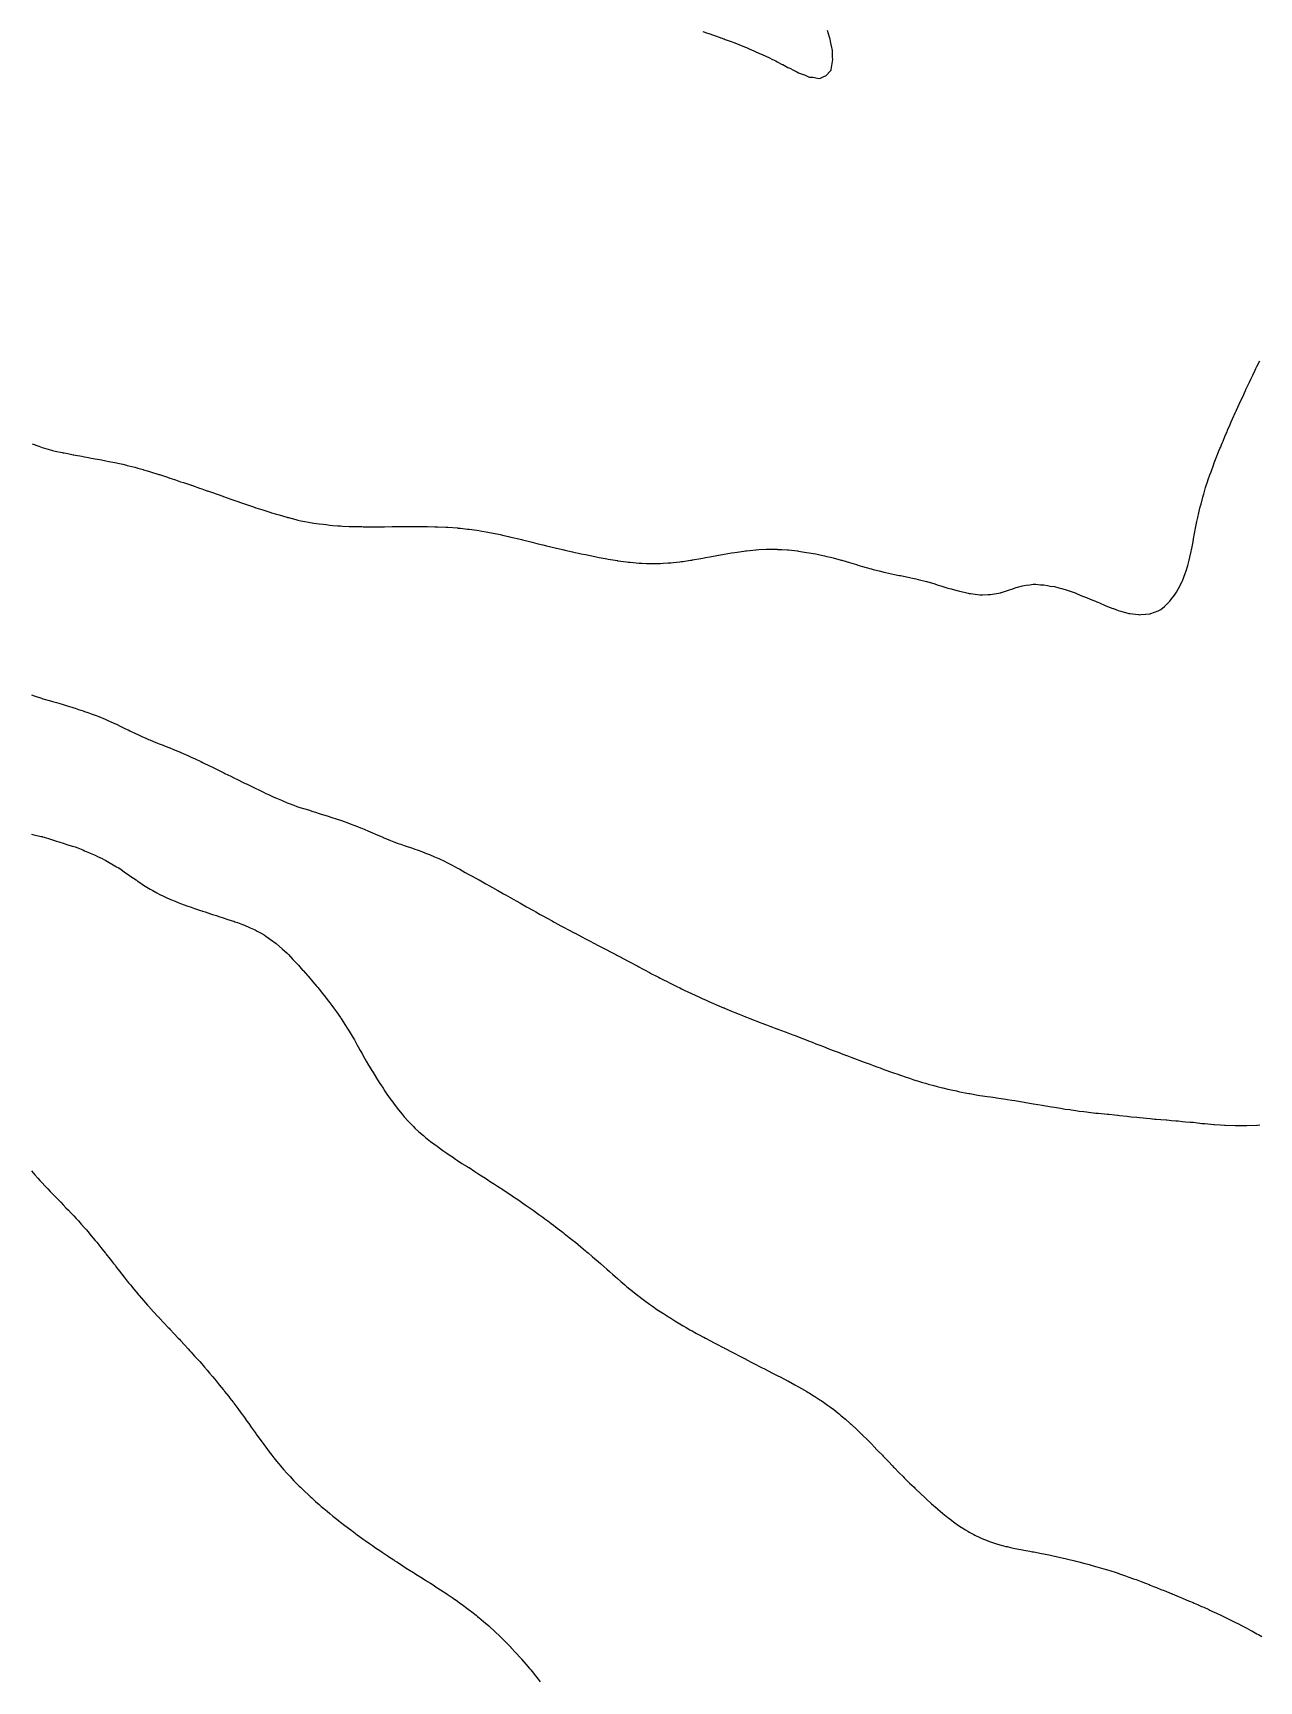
# Model space of a CAD drawing. Extents: x -717077 to -715000, y -984627 to -984000.
# Drawn here: x -715680.3 to -715565.3, y -984335.7 to -984181 of the extents above; entities that cross this region are included whole.
import ezdxf

# ---------------------------------------------------------------- set-up
doc = ezdxf.new("R2010")
doc.units = 0
doc.layers.add('buffer_B1_0_1_clip', color=7, linetype='Continuous')

msp = doc.modelspace()

# ---------------------------------------------------------------- linework, layer by layer
at = {"layer": 'buffer_B1_0_1_clip'}
for points in [[(-715617.5, -984180.89), (-715617.04, -984181.05), (-715616.91, -984181.08), (-715616.5, -984181.22), (-715616.29, -984181.29), (-715615.7, -984181.5), (-715615.55, -984181.56), (-715615.5, -984181.57), (-715615.38, -984181.62), (-715614.83, -984181.83), (-715614.5, -984181.95), (-715614.1, -984182.11), (-715613.74, -984182.25), (-715613.5, -984182.35), (-715613.39, -984182.39), (-715613.13, -984182.5), (-715612.69, -984182.69), (-715612.5, -984182.78), (-715612, -984183), (-715611.99, -984183), (-715611.5, -984183.24), (-715611.31, -984183.32), (-715610.95, -984183.5), (-715610.65, -984183.65), (-715610.5, -984183.74), (-715610.03, -984183.97), (-715609.98, -984183.99), (-715609.5, -984184.26), (-715609.32, -984184.33), (-715608.97, -984184.5), (-715608.66, -984184.66), (-715608.5, -984184.76), (-715608.07, -984184.92), (-715607.95, -984184.96), (-715607.5, -984185.16), (-715607.18, -984185.18), (-715606.72, -984185.27), (-715606.5, -984185.29), (-715606.08, -984185.08), (-715605.95, -984185.04), (-715605.5, -984184.58), (-715605.47, -984184.53), (-715605.46, -984184.5), (-715605.45, -984184.46), (-715605.31, -984183.69), (-715605.29, -984183.5), (-715605.31, -984183.32), (-715605.32, -984182.67), (-715605.34, -984182.5), (-715605.37, -984182.38), (-715605.5, -984181.82), (-715605.55, -984181.56), (-715605.56, -984181.5), (-715605.59, -984181.41), (-715605.79, -984180.8)], [(-715680.43, -984219.57), (-715679.8, -984219.81), (-715679.5, -984219.92), (-715679.04, -984220.05), (-715678.91, -984220.08), (-715678.5, -984220.2), (-715678.25, -984220.25), (-715677.6, -984220.39), (-715677.5, -984220.42), (-715677.43, -984220.43), (-715677.08, -984220.5), (-715676.59, -984220.6), (-715676.5, -984220.62), (-715676.35, -984220.64), (-715675.75, -984220.75), (-715675.5, -984220.8), (-715675.13, -984220.86), (-715674.9, -984220.91), (-715674.5, -984220.98), (-715674.06, -984221.06), (-715673.91, -984221.09), (-715673.5, -984221.17), (-715673.22, -984221.22), (-715672.66, -984221.34), (-715672.5, -984221.37), (-715672.39, -984221.39), (-715671.92, -984221.5), (-715671.58, -984221.58), (-715671.5, -984221.6), (-715671.36, -984221.64), (-715670.78, -984221.78), (-715670.5, -984221.86), (-715670, -984222), (-715669.99, -984222.01), (-715669.5, -984222.15), (-715669.23, -984222.23), (-715668.55, -984222.44), (-715668.5, -984222.46), (-715668.46, -984222.47), (-715668.37, -984222.5), (-715667.71, -984222.72), (-715667.5, -984222.79), (-715667.06, -984222.94), (-715666.96, -984222.97), (-715666.5, -984223.13), (-715666.22, -984223.22), (-715665.56, -984223.44), (-715665.5, -984223.46), (-715665.47, -984223.47), (-715665.38, -984223.5), (-715664.72, -984223.73), (-715664.5, -984223.81), (-715664.02, -984223.98), (-715663.98, -984223.99), (-715663.5, -984224.16), (-715662.54, -984224.5), (-715662.5, -984224.52), (-715662.47, -984224.53), (-715661.77, -984224.77), (-715661.5, -984224.87), (-715660.5, -984225.22), (-715659.64, -984225.5), (-715659.53, -984225.54), (-715659.5, -984225.55), (-715659.42, -984225.57), (-715658.78, -984225.78), (-715658.5, -984225.88), (-715658.02, -984226.02), (-715657.95, -984226.04), (-715657.5, -984226.18), (-715657.25, -984226.25), (-715656.54, -984226.46), (-715656.5, -984226.47), (-715656.47, -984226.48), (-715656.38, -984226.5), (-715655.68, -984226.68), (-715655.5, -984226.73), (-715655.21, -984226.79), (-715654.85, -984226.86), (-715654.5, -984226.93), (-715654, -984227.01), (-715653.98, -984227.01), (-715653.5, -984227.09), (-715653.13, -984227.13), (-715652.83, -984227.16), (-715652.5, -984227.2), (-715652.22, -984227.23), (-715651.73, -984227.26), (-715651.5, -984227.28), (-715651.29, -984227.29), (-715650.68, -984227.32), (-715650.5, -984227.33), (-715650.33, -984227.33), (-715649.65, -984227.35), (-715649.5, -984227.35), (-715649.35, -984227.36), (-715648.63, -984227.36), (-715648.5, -984227.36), (-715648.36, -984227.36), (-715647.63, -984227.36), (-715647.5, -984227.36), (-715647.36, -984227.36), (-715646.64, -984227.35), (-715646.5, -984227.35), (-715646.35, -984227.35), (-715645.65, -984227.35), (-715645.5, -984227.35), (-715645.34, -984227.35), (-715644.65, -984227.35), (-715644.5, -984227.35), (-715644.34, -984227.35), (-715643.65, -984227.34), (-715643.5, -984227.34), (-715643.34, -984227.35), (-715642.63, -984227.36), (-715642.5, -984227.37), (-715642.37, -984227.37), (-715641.6, -984227.4), (-715641.5, -984227.4), (-715641.41, -984227.41), (-715640.52, -984227.47), (-715640.5, -984227.47), (-715640.47, -984227.48), (-715640.22, -984227.5), (-715639.56, -984227.57), (-715639.5, -984227.58), (-715639.41, -984227.59), (-715638.69, -984227.69), (-715638.5, -984227.72), (-715638.22, -984227.77), (-715637.83, -984227.84), (-715637.5, -984227.9), (-715637, -984228), (-715636.99, -984228), (-715636.5, -984228.1), (-715636.17, -984228.17), (-715635.72, -984228.28), (-715635.5, -984228.33), (-715635.35, -984228.36), (-715634.76, -984228.5), (-715634.5, -984228.57), (-715634.41, -984228.59), (-715633.75, -984228.75), (-715633.5, -984228.82), (-715633.07, -984228.92), (-715632.95, -984228.95), (-715632.5, -984229.07), (-715632.15, -984229.15), (-715631.75, -984229.24), (-715631.5, -984229.31), (-715631.34, -984229.34), (-715630.65, -984229.5), (-715630.52, -984229.53), (-715630.5, -984229.54), (-715630.45, -984229.55), (-715629.71, -984229.71), (-715629.5, -984229.76), (-715629.16, -984229.83), (-715628.89, -984229.89), (-715628.5, -984229.97), (-715628.06, -984230.06), (-715627.9, -984230.09), (-715627.5, -984230.18), (-715627.22, -984230.23), (-715626.66, -984230.34), (-715626.5, -984230.37), (-715626.38, -984230.39), (-715625.72, -984230.5), (-715625.53, -984230.53), (-715625.5, -984230.54), (-715625.45, -984230.55), (-715624.65, -984230.65), (-715624.5, -984230.67), (-715624.3, -984230.69), (-715623.74, -984230.75), (-715623.5, -984230.77), (-715623.22, -984230.78), (-715622.79, -984230.8), (-715622.5, -984230.81), (-715622.19, -984230.8), (-715621.8, -984230.8), (-715621.5, -984230.8), (-715621.22, -984230.78), (-715620.75, -984230.75), (-715620.5, -984230.74), (-715620.28, -984230.71), (-715619.64, -984230.64), (-715619.5, -984230.63), (-715619.38, -984230.61), (-715618.66, -984230.5), (-715618.52, -984230.48), (-715618.5, -984230.48), (-715618.47, -984230.47), (-715617.67, -984230.33), (-715617.5, -984230.3), (-715617.25, -984230.25), (-715616.83, -984230.17), (-715616.02, -984230.02), (-715615.98, -984230.02), (-715615.5, -984229.93), (-715615.13, -984229.87), (-715614.81, -984229.82), (-715614.5, -984229.76), (-715614.27, -984229.73), (-715613.63, -984229.64), (-715613.5, -984229.62), (-715613.39, -984229.61), (-715612.51, -984229.51), (-715612.5, -984229.51), (-715612.48, -984229.51), (-715612.24, -984229.5), (-715611.53, -984229.47), (-715611.5, -984229.47), (-715611.46, -984229.47), (-715610.52, -984229.47), (-715610.5, -984229.47), (-715610.47, -984229.48), (-715610.07, -984229.5), (-715609.53, -984229.54), (-715609.5, -984229.54), (-715609.45, -984229.54), (-715608.62, -984229.63), (-715608.5, -984229.64), (-715608.32, -984229.67), (-715607.75, -984229.76), (-715607.5, -984229.8), (-715607.13, -984229.87), (-715606.9, -984229.91), (-715606.5, -984229.99), (-715606.08, -984230.08), (-715605.86, -984230.14), (-715605.5, -984230.22), (-715605.27, -984230.28), (-715604.52, -984230.48), (-715604.5, -984230.48), (-715604.48, -984230.49), (-715604.44, -984230.5), (-715603.71, -984230.72), (-715603.5, -984230.79), (-715603.08, -984230.91), (-715602.95, -984230.95), (-715602.5, -984231.09), (-715602.17, -984231.18), (-715601.68, -984231.32), (-715601.5, -984231.37), (-715601.39, -984231.39), (-715600.94, -984231.5), (-715600.59, -984231.59), (-715600.5, -984231.62), (-715600.35, -984231.65), (-715599.77, -984231.77), (-715599.5, -984231.83), (-715599.08, -984231.92), (-715598.94, -984231.94), (-715598.5, -984232.03), (-715598.11, -984232.12), (-715597.82, -984232.18), (-715597.5, -984232.25), (-715597.29, -984232.3), (-715596.5, -984232.49), (-715596.5, -984232.5), (-715596.49, -984232.5), (-715596.48, -984232.5), (-715595.73, -984232.73), (-715595.5, -984232.8), (-715595.06, -984232.94), (-715594.96, -984232.97), (-715594.5, -984233.11), (-715594.19, -984233.19), (-715593.65, -984233.34), (-715593.5, -984233.38), (-715593.4, -984233.4), (-715592.98, -984233.5), (-715592.59, -984233.59), (-715592.5, -984233.61), (-715592.36, -984233.63), (-715591.7, -984233.71), (-715591.5, -984233.74), (-715591.25, -984233.74), (-715590.71, -984233.72), (-715590.5, -984233.72), (-715590.3, -984233.7), (-715589.55, -984233.55), (-715589.5, -984233.54), (-715589.46, -984233.53), (-715589.36, -984233.5), (-715588.71, -984233.29), (-715588.5, -984233.21), (-715588.07, -984233.07), (-715587.96, -984233.04), (-715587.5, -984232.9), (-715587.16, -984232.84), (-715586.79, -984232.8), (-715586.5, -984232.75), (-715586.24, -984232.75), (-715585.79, -984232.8), (-715585.5, -984232.8), (-715585.13, -984232.86), (-715584.91, -984232.92), (-715584.5, -984232.98), (-715584.09, -984233.1), (-715583.84, -984233.15), (-715583.5, -984233.25), (-715583.31, -984233.32), (-715582.74, -984233.5), (-715582.56, -984233.57), (-715582.5, -984233.59), (-715582.35, -984233.65), (-715581.86, -984233.86), (-715581.5, -984234), (-715581.14, -984234.15), (-715580.64, -984234.35), (-715580.5, -984234.41), (-715580.43, -984234.44), (-715580.28, -984234.5), (-715579.73, -984234.74), (-715579.5, -984234.84), (-715579.01, -984235.02), (-715578.96, -984235.04), (-715578.5, -984235.21), (-715578.26, -984235.27), (-715577.51, -984235.49), (-715577.5, -984235.49), (-715577.49, -984235.49), (-715577.42, -984235.5), (-715576.59, -984235.6), (-715576.5, -984235.61), (-715576.39, -984235.6), (-715575.51, -984235.52), (-715575.5, -984235.52), (-715575.48, -984235.51), (-715575.44, -984235.5), (-715574.75, -984235.24), (-715574.5, -984235.11), (-715574.17, -984234.83), (-715573.82, -984234.5), (-715573.66, -984234.33), (-715573.5, -984234.13), (-715573.23, -984233.77), (-715573.05, -984233.5), (-715572.85, -984233.14), (-715572.55, -984232.55), (-715572.52, -984232.5), (-715572.51, -984232.48), (-715572.49, -984232.44), (-715572.24, -984231.76), (-715572.14, -984231.5), (-715571.99, -984231), (-715571.99, -984231), (-715571.85, -984230.5), (-715571.79, -984230.21), (-715571.67, -984229.68), (-715571.63, -984229.5), (-715571.61, -984229.39), (-715571.49, -984228.76), (-715571.45, -984228.5), (-715571.25, -984227.5), (-715571.18, -984227.19), (-715571.12, -984226.88), (-715571.04, -984226.5), (-715570.94, -984226.06), (-715570.9, -984225.91), (-715570.81, -984225.5), (-715570.74, -984225.25), (-715570.58, -984224.58), (-715570.55, -984224.5), (-715570.54, -984224.46), (-715570.49, -984224.3), (-715570.31, -984223.69), (-715570.26, -984223.5), (-715570.14, -984223.14), (-715570.06, -984222.93), (-715569.92, -984222.5), (-715569.8, -984222.19), (-715569.58, -984221.59), (-715569.55, -984221.5), (-715569.53, -984221.46), (-715569.49, -984221.37), (-715569.25, -984220.75), (-715569.16, -984220.5), (-715568.96, -984220.03), (-715568.92, -984219.93), (-715568.75, -984219.5), (-715568.67, -984219.32), (-715568.49, -984218.89), (-715568.38, -984218.62), (-715568.33, -984218.5), (-715568.21, -984218.21), (-715568.07, -984217.92), (-715567.9, -984217.5), (-715567.77, -984217.23), (-715567.49, -984216.6), (-715567.47, -984216.53), (-715567.45, -984216.5), (-715567.42, -984216.42), (-715567.15, -984215.85), (-715567, -984215.5), (-715566.83, -984215.16), (-715566.57, -984214.58), (-715566.54, -984214.5), (-715566.52, -984214.47), (-715566.49, -984214.41), (-715566.2, -984213.8), (-715566.06, -984213.5), (-715565.88, -984213.12), (-715565.66, -984212.67), (-715565.58, -984212.5), (-715565.55, -984212.44), (-715565.49, -984212.32), (-715565.22, -984211.78)], [(-715680.5, -984243.13), (-715680.23, -984243.23), (-715679.54, -984243.46), (-715679.5, -984243.47), (-715679.47, -984243.48), (-715679.41, -984243.5), (-715678.7, -984243.7), (-715678.5, -984243.76), (-715678.14, -984243.85), (-715677.92, -984243.92), (-715677.5, -984244.03), (-715677.14, -984244.15), (-715676.71, -984244.28), (-715676.5, -984244.35), (-715676.39, -984244.39), (-715676.06, -984244.5), (-715675.64, -984244.64), (-715675.5, -984244.69), (-715675.2, -984244.79), (-715674.9, -984244.9), (-715674.5, -984245.04), (-715674.17, -984245.17), (-715673.58, -984245.42), (-715673.5, -984245.45), (-715673.46, -984245.47), (-715673.39, -984245.5), (-715672.77, -984245.78), (-715672.5, -984245.9), (-715672.09, -984246.1), (-715671.72, -984246.28), (-715671.5, -984246.39), (-715671.42, -984246.42), (-715671.25, -984246.5), (-715670.74, -984246.75), (-715670.5, -984246.86), (-715670.06, -984247.06), (-715669.83, -984247.16), (-715669.5, -984247.32), (-715669.37, -984247.37), (-715669.05, -984247.5), (-715668.66, -984247.66), (-715668.5, -984247.72), (-715668.13, -984247.86), (-715667.93, -984247.94), (-715667.5, -984248.1), (-715667.21, -984248.22), (-715666.54, -984248.5), (-715666.51, -984248.51), (-715666.5, -984248.52), (-715666.46, -984248.54), (-715665.82, -984248.82), (-715665.5, -984248.97), (-715665.13, -984249.14), (-715664.6, -984249.39), (-715664.5, -984249.45), (-715664.46, -984249.46), (-715664.38, -984249.5), (-715663.79, -984249.79), (-715663.5, -984249.93), (-715663.11, -984250.12), (-715662.64, -984250.36), (-715662.5, -984250.43), (-715662.45, -984250.45), (-715662.35, -984250.5), (-715661.78, -984250.78), (-715661.5, -984250.92), (-715661.1, -984251.11), (-715660.67, -984251.33), (-715660.5, -984251.41), (-715660.44, -984251.44), (-715660.32, -984251.5), (-715659.76, -984251.77), (-715659.5, -984251.9), (-715659.09, -984252.09), (-715658.72, -984252.27), (-715658.5, -984252.38), (-715658.41, -984252.42), (-715658.24, -984252.5), (-715657.73, -984252.73), (-715657.5, -984252.84), (-715657.03, -984253.03), (-715656.91, -984253.09), (-715656.5, -984253.26), (-715656.32, -984253.33), (-715655.86, -984253.5), (-715655.59, -984253.6), (-715655.5, -984253.63), (-715655.31, -984253.69), (-715654.83, -984253.84), (-715654.5, -984253.94), (-715654.07, -984254.08), (-715653.84, -984254.15), (-715653.5, -984254.26), (-715653.31, -984254.32), (-715652.73, -984254.5), (-715652.55, -984254.56), (-715652.5, -984254.57), (-715652.39, -984254.61), (-715651.79, -984254.8), (-715651.5, -984254.89), (-715651.05, -984255.05), (-715650.88, -984255.11), (-715650.5, -984255.26), (-715650.32, -984255.32), (-715649.88, -984255.5), (-715649.61, -984255.61), (-715649.5, -984255.66), (-715649.22, -984255.78), (-715648.91, -984255.91), (-715648.5, -984256.09), (-715648.21, -984256.21), (-715647.52, -984256.5), (-715647.5, -984256.51), (-715647.5, -984256.51), (-715647.47, -984256.52), (-715646.79, -984256.8), (-715646.5, -984256.92), (-715646.07, -984257.07), (-715645.84, -984257.15), (-715645.5, -984257.28), (-715645.33, -984257.34), (-715644.84, -984257.5), (-715644.58, -984257.59), (-715644.5, -984257.62), (-715644.31, -984257.69), (-715643.85, -984257.85), (-715643.5, -984257.99), (-715643.13, -984258.13), (-715642.67, -984258.33), (-715642.5, -984258.4), (-715642.42, -984258.43), (-715642.27, -984258.5), (-715641.74, -984258.75), (-715641.5, -984258.87), (-715641.08, -984259.08), (-715640.73, -984259.27), (-715640.5, -984259.39), (-715640.42, -984259.43), (-715640.29, -984259.5), (-715639.78, -984259.79), (-715639.5, -984259.95), (-715639.14, -984260.14), (-715638.5, -984260.5), (-715638.5, -984260.5), (-715638.49, -984260.5), (-715638.49, -984260.5), (-715637.86, -984260.86), (-715637.5, -984261.07), (-715637.22, -984261.22), (-715636.72, -984261.5), (-715636.58, -984261.58), (-715636.5, -984261.63), (-715636.2, -984261.8), (-715635.94, -984261.94), (-715635.5, -984262.19), (-715635.3, -984262.3), (-715634.94, -984262.5), (-715634.66, -984262.66), (-715634.5, -984262.76), (-715634.02, -984263.02), (-715633.91, -984263.09), (-715633.5, -984263.32), (-715633.38, -984263.38), (-715633.17, -984263.5), (-715632.74, -984263.74), (-715632.5, -984263.88), (-715632.1, -984264.1), (-715631.64, -984264.35), (-715631.5, -984264.43), (-715631.45, -984264.46), (-715631.37, -984264.5), (-715630.81, -984264.81), (-715630.5, -984264.98), (-715630.16, -984265.16), (-715629.51, -984265.5), (-715629.5, -984265.5), (-715629.5, -984265.51), (-715629.48, -984265.51), (-715628.85, -984265.85), (-715628.5, -984266.03), (-715628.19, -984266.19), (-715627.58, -984266.5), (-715627.53, -984266.53), (-715627.5, -984266.55), (-715626.5, -984267.07), (-715626.21, -984267.22), (-715625.66, -984267.5), (-715625.55, -984267.56), (-715625.5, -984267.59), (-715625.3, -984267.7), (-715624.9, -984267.91), (-715624.5, -984268.13), (-715624.25, -984268.25), (-715623.78, -984268.5), (-715623.6, -984268.6), (-715623.5, -984268.66), (-715623.15, -984268.84), (-715622.95, -984268.95), (-715622.5, -984269.19), (-715622.29, -984269.3), (-715621.9, -984269.5), (-715621.64, -984269.64), (-715621.5, -984269.71), (-715621.06, -984269.94), (-715620.97, -984269.98), (-715620.5, -984270.22), (-715620.31, -984270.31), (-715619.92, -984270.5), (-715619.64, -984270.64), (-715619.5, -984270.71), (-715619.1, -984270.9), (-715618.96, -984270.96), (-715618.5, -984271.18), (-715618.28, -984271.29), (-715617.81, -984271.5), (-715617.6, -984271.6), (-715617.5, -984271.65), (-715617.23, -984271.76), (-715616.91, -984271.91), (-715616.5, -984272.09), (-715616.21, -984272.22), (-715615.54, -984272.5), (-715615.51, -984272.51), (-715615.5, -984272.52), (-715615.47, -984272.53), (-715614.8, -984272.81), (-715614.5, -984272.93), (-715614.09, -984273.1), (-715613.77, -984273.22), (-715613.5, -984273.34), (-715613.38, -984273.38), (-715613.07, -984273.5), (-715612.66, -984273.67), (-715612.5, -984273.73), (-715612.12, -984273.87), (-715611.94, -984273.94), (-715611.5, -984274.11), (-715611.21, -984274.22), (-715610.53, -984274.47), (-715610.5, -984274.48), (-715610.48, -984274.48), (-715610.44, -984274.5), (-715609.75, -984274.76), (-715609.5, -984274.85), (-715609.03, -984275.03), (-715608.93, -984275.07), (-715608.5, -984275.23), (-715608.3, -984275.31), (-715607.8, -984275.5), (-715607.58, -984275.59), (-715607.5, -984275.62), (-715607.29, -984275.7), (-715606.87, -984275.87), (-715606.5, -984276.02), (-715606.15, -984276.15), (-715605.65, -984276.35), (-715605.5, -984276.41), (-715605.25, -984276.5), (-715604.71, -984276.71), (-715604.5, -984276.8), (-715604.02, -984276.98), (-715603.98, -984276.99), (-715603.5, -984277.17), (-715603.26, -984277.26), (-715602.6, -984277.5), (-715602.52, -984277.53), (-715602.5, -984277.54), (-715602.43, -984277.56), (-715601.8, -984277.8), (-715601.5, -984277.91), (-715601.06, -984278.07), (-715600.85, -984278.15), (-715600.5, -984278.28), (-715600.33, -984278.34), (-715599.87, -984278.5), (-715599.6, -984278.6), (-715599.5, -984278.64), (-715599.28, -984278.71), (-715598.86, -984278.86), (-715598.5, -984278.99), (-715598.11, -984279.12), (-715597.77, -984279.23), (-715597.5, -984279.31), (-715597.35, -984279.36), (-715596.87, -984279.5), (-715596.58, -984279.59), (-715596.5, -984279.61), (-715596.34, -984279.66), (-715595.8, -984279.81), (-715595.5, -984279.89), (-715595.01, -984280.01), (-715594.98, -984280.02), (-715594.5, -984280.13), (-715594.2, -984280.2), (-715593.68, -984280.31), (-715593.5, -984280.35), (-715593.37, -984280.38), (-715592.73, -984280.5), (-715592.53, -984280.54), (-715592.5, -984280.55), (-715592.44, -984280.56), (-715591.68, -984280.69), (-715591.5, -984280.72), (-715591.24, -984280.75), (-715590.81, -984280.82), (-715590.5, -984280.87), (-715590.06, -984280.93), (-715589.94, -984280.95), (-715589.5, -984281.02), (-715589.07, -984281.08), (-715588.89, -984281.11), (-715588.5, -984281.16), (-715588.21, -984281.21), (-715587.7, -984281.29), (-715587.5, -984281.33), (-715587.35, -984281.35), (-715586.5, -984281.5), (-715586.5, -984281.5), (-715586.49, -984281.5), (-715586.47, -984281.5), (-715585.64, -984281.64), (-715585.5, -984281.67), (-715585.29, -984281.7), (-715584.78, -984281.79), (-715584.5, -984281.83), (-715584.1, -984281.9), (-715583.92, -984281.93), (-715583.5, -984282), (-715583.06, -984282.06), (-715582.91, -984282.08), (-715582.5, -984282.15), (-715582.18, -984282.19), (-715581.75, -984282.24), (-715581.5, -984282.28), (-715581.3, -984282.3), (-715580.62, -984282.38), (-715580.5, -984282.39), (-715580.4, -984282.4), (-715579.5, -984282.49), (-715579.5, -984282.49), (-715579.49, -984282.49), (-715579.4, -984282.5), (-715578.58, -984282.58), (-715578.5, -984282.59), (-715578.39, -984282.6), (-715577.67, -984282.68), (-715577.5, -984282.7), (-715577.28, -984282.72), (-715576.77, -984282.77), (-715576.5, -984282.8), (-715576.16, -984282.83), (-715575.86, -984282.86), (-715575.5, -984282.9), (-715575.06, -984282.94), (-715574.94, -984282.95), (-715574.5, -984282.99), (-715574.02, -984283.03), (-715573.96, -984283.03), (-715573.5, -984283.07), (-715573.1, -984283.11), (-715572.87, -984283.12), (-715572.49, -984283.16), (-715572.18, -984283.19), (-715571.77, -984283.22), (-715571.49, -984283.25), (-715571.27, -984283.28), (-715570.65, -984283.35), (-715570.49, -984283.36), (-715570.37, -984283.37), (-715569.54, -984283.46), (-715569.49, -984283.46), (-715569.46, -984283.46), (-715568.92, -984283.5), (-715568.52, -984283.53), (-715568.49, -984283.53), (-715568.46, -984283.53), (-715567.55, -984283.55), (-715567.49, -984283.56), (-715567.44, -984283.56), (-715566.54, -984283.55), (-715566.49, -984283.55), (-715566.45, -984283.55), (-715565.51, -984283.51), (-715565.49, -984283.51), (-715565.48, -984283.51), (-715565.23, -984283.5)], [(-715680.5, -984256.2), (-715680.26, -984256.26), (-715679.57, -984256.42), (-715679.5, -984256.44), (-715679.45, -984256.45), (-715679.29, -984256.5), (-715678.69, -984256.69), (-715678.5, -984256.75), (-715678.13, -984256.87), (-715677.93, -984256.93), (-715677.5, -984257.06), (-715677.17, -984257.17), (-715676.68, -984257.32), (-715676.5, -984257.38), (-715676.4, -984257.41), (-715676.15, -984257.5), (-715675.68, -984257.69), (-715675.5, -984257.76), (-715675.03, -984257.97), (-715674.98, -984257.99), (-715674.5, -984258.19), (-715674.29, -984258.29), (-715673.85, -984258.5), (-715673.62, -984258.63), (-715673.5, -984258.69), (-715673.05, -984258.95), (-715672.98, -984258.99), (-715672.5, -984259.26), (-715672.35, -984259.35), (-715672.1, -984259.5), (-715671.75, -984259.76), (-715671.5, -984259.94), (-715671.16, -984260.17), (-715670.67, -984260.5), (-715670.57, -984260.58), (-715670.5, -984260.63), (-715670.09, -984260.91), (-715669.98, -984260.98), (-715669.5, -984261.28), (-715669.36, -984261.36), (-715669.1, -984261.5), (-715668.72, -984261.72), (-715668.5, -984261.83), (-715668.05, -984262.05), (-715667.86, -984262.14), (-715667.5, -984262.31), (-715667.36, -984262.37), (-715667.01, -984262.5), (-715666.65, -984262.65), (-715666.5, -984262.71), (-715666.16, -984262.83), (-715665.92, -984262.93), (-715665.5, -984263.07), (-715665.18, -984263.18), (-715664.64, -984263.36), (-715664.5, -984263.41), (-715664.43, -984263.43), (-715664.2, -984263.5), (-715663.68, -984263.68), (-715663.5, -984263.74), (-715663.14, -984263.85), (-715662.92, -984263.93), (-715662.5, -984264.06), (-715662.16, -984264.17), (-715661.67, -984264.33), (-715661.5, -984264.38), (-715661.41, -984264.42), (-715661.16, -984264.5), (-715660.69, -984264.69), (-715660.5, -984264.76), (-715660.03, -984264.97), (-715659.98, -984264.99), (-715659.5, -984265.19), (-715659.3, -984265.3), (-715658.92, -984265.5), (-715658.66, -984265.67), (-715658.5, -984265.77), (-715658.07, -984266.08), (-715657.53, -984266.46), (-715657.5, -984266.49), (-715657.49, -984266.49), (-715657.48, -984266.5), (-715656.97, -984266.98), (-715656.5, -984267.39), (-715656.44, -984267.44), (-715656.38, -984267.5), (-715655.96, -984267.96), (-715655.5, -984268.43), (-715655.46, -984268.47), (-715655.43, -984268.5), (-715655.04, -984268.96), (-715655, -984269), (-715654.54, -984269.5), (-715654.52, -984269.53), (-715654.5, -984269.55), (-715654.07, -984270.07), (-715653.7, -984270.5), (-715653.61, -984270.61), (-715653.5, -984270.75), (-715653.17, -984271.17), (-715652.89, -984271.5), (-715652.73, -984271.73), (-715652.5, -984272.03), (-715652.3, -984272.3), (-715652.14, -984272.5), (-715651.88, -984272.89), (-715651.5, -984273.42), (-715651.46, -984273.47), (-715651.44, -984273.5), (-715651.33, -984273.67), (-715651.07, -984274.07), (-715650.79, -984274.5), (-715650.68, -984274.69), (-715650.5, -984275), (-715650.31, -984275.31), (-715650.19, -984275.5), (-715649.95, -984275.96), (-715649.83, -984276.16), (-715649.64, -984276.5), (-715649.59, -984276.6), (-715649.5, -984276.77), (-715649.24, -984277.24), (-715649.08, -984277.5), (-715648.87, -984277.88), (-715648.5, -984278.49), (-715648.49, -984278.5), (-715648.49, -984278.5), (-715648.47, -984278.52), (-715648.11, -984279.12), (-715647.86, -984279.5), (-715647.72, -984279.72), (-715647.5, -984280.06), (-715647.32, -984280.32), (-715647.19, -984280.5), (-715646.91, -984280.92), (-715646.5, -984281.49), (-715646.49, -984281.49), (-715646.49, -984281.5), (-715646.45, -984281.54), (-715646.06, -984282.07), (-715645.7, -984282.5), (-715645.61, -984282.62), (-715645.5, -984282.75), (-715645.14, -984283.15), (-715644.79, -984283.5), (-715644.65, -984283.65), (-715644.5, -984283.8), (-715644.14, -984284.14), (-715643.71, -984284.5), (-715643.59, -984284.6), (-715643.5, -984284.68), (-715643.04, -984285.04), (-715642.73, -984285.27), (-715642.5, -984285.44), (-715642.46, -984285.47), (-715642.41, -984285.5), (-715641.88, -984285.89), (-715641.5, -984286.15), (-715641.29, -984286.3), (-715640.98, -984286.5), (-715640.69, -984286.7), (-715640.5, -984286.82), (-715640.09, -984287.1), (-715639.6, -984287.4), (-715639.5, -984287.46), (-715639.47, -984287.48), (-715639.43, -984287.5), (-715638.87, -984287.88), (-715638.5, -984288.11), (-715638.26, -984288.27), (-715637.88, -984288.5), (-715637.65, -984288.66), (-715637.5, -984288.76), (-715637.05, -984289.06), (-715636.75, -984289.24), (-715636.5, -984289.41), (-715636.44, -984289.44), (-715636.35, -984289.5), (-715635.84, -984289.85), (-715635.5, -984290.07), (-715635.24, -984290.25), (-715634.85, -984290.5), (-715634.64, -984290.65), (-715634.5, -984290.75), (-715634.06, -984291.06), (-715633.7, -984291.3), (-715633.5, -984291.43), (-715633.46, -984291.46), (-715633.4, -984291.5), (-715632.88, -984291.89), (-715632.5, -984292.16), (-715632.3, -984292.31), (-715632.03, -984292.5), (-715631.73, -984292.74), (-715631.5, -984292.91), (-715631.16, -984293.17), (-715630.71, -984293.5), (-715630.59, -984293.6), (-715630.5, -984293.67), (-715630.04, -984294.05), (-715629.65, -984294.35), (-715629.5, -984294.47), (-715629.48, -984294.48), (-715629.45, -984294.5), (-715628.94, -984294.94), (-715628.5, -984295.3), (-715628.39, -984295.39), (-715628.25, -984295.5), (-715627.85, -984295.86), (-715627.5, -984296.16), (-715627.32, -984296.32), (-715627.1, -984296.5), (-715626.79, -984296.79), (-715626.5, -984297.04), (-715626.25, -984297.26), (-715625.97, -984297.5), (-715625.72, -984297.73), (-715625.5, -984297.92), (-715625.19, -984298.19), (-715624.81, -984298.5), (-715624.64, -984298.65), (-715624.5, -984298.77), (-715624.1, -984299.1), (-715623.58, -984299.5), (-715623.53, -984299.54), (-715623.5, -984299.57), (-715623.21, -984299.79), (-715622.97, -984299.97), (-715622.5, -984300.31), (-715622.39, -984300.39), (-715622.22, -984300.5), (-715621.8, -984300.8), (-715621.5, -984301), (-715621.19, -984301.2), (-715620.71, -984301.5), (-715620.58, -984301.58), (-715620.5, -984301.64), (-715620.13, -984301.87), (-715619.97, -984301.97), (-715619.5, -984302.25), (-715619.34, -984302.34), (-715619.06, -984302.5), (-715618.71, -984302.71), (-715618.5, -984302.83), (-715618.07, -984303.07), (-715617.77, -984303.23), (-715617.5, -984303.37), (-715617.41, -984303.42), (-715617.25, -984303.5), (-715616.76, -984303.77), (-715616.5, -984303.91), (-715616.11, -984304.11), (-715615.65, -984304.34), (-715615.5, -984304.42), (-715615.44, -984304.45), (-715615.34, -984304.5), (-715614.79, -984304.79), (-715614.5, -984304.94), (-715614.13, -984305.14), (-715613.59, -984305.41), (-715613.5, -984305.46), (-715613.47, -984305.47), (-715613.41, -984305.5), (-715612.82, -984305.82), (-715612.5, -984305.99), (-715612.16, -984306.16), (-715611.51, -984306.49), (-715611.5, -984306.49), (-715611.49, -984306.5), (-715611.48, -984306.5), (-715610.84, -984306.84), (-715610.5, -984307.01), (-715610.17, -984307.18), (-715609.54, -984307.5), (-715609.51, -984307.51), (-715609.5, -984307.52), (-715609.45, -984307.55), (-715608.87, -984307.87), (-715608.5, -984308.07), (-715608.22, -984308.23), (-715607.74, -984308.5), (-715607.59, -984308.59), (-715607.5, -984308.65), (-715607.09, -984308.91), (-715606.98, -984308.98), (-715606.5, -984309.29), (-715606.37, -984309.37), (-715606.18, -984309.5), (-715605.78, -984309.79), (-715605.5, -984309.99), (-715605.21, -984310.21), (-715604.83, -984310.5), (-715604.65, -984310.65), (-715604.5, -984310.78), (-715604.11, -984311.11), (-715603.65, -984311.5), (-715603.57, -984311.58), (-715603.5, -984311.65), (-715603.06, -984312.06), (-715602.59, -984312.5), (-715602.54, -984312.55), (-715602.5, -984312.6), (-715602.05, -984313.05), (-715601.6, -984313.5), (-715601.55, -984313.55), (-715601.5, -984313.61), (-715601.06, -984314.07), (-715600.63, -984314.5), (-715600.57, -984314.57), (-715600.5, -984314.65), (-715600.08, -984315.09), (-715599.68, -984315.5), (-715599.59, -984315.6), (-715599.5, -984315.69), (-715599.1, -984316.1), (-715598.69, -984316.5), (-715598.59, -984316.6), (-715598.5, -984316.7), (-715598.09, -984317.1), (-715597.67, -984317.5), (-715597.58, -984317.59), (-715597.5, -984317.67), (-715597.07, -984318.08), (-715596.62, -984318.5), (-715596.55, -984318.56), (-715596.5, -984318.61), (-715596.03, -984319.04), (-715595.5, -984319.5), (-715595.5, -984319.5), (-715595.5, -984319.51), (-715595.45, -984319.55), (-715594.96, -984319.96), (-715594.5, -984320.34), (-715594.4, -984320.41), (-715594.28, -984320.5), (-715593.83, -984320.84), (-715593.5, -984321.08), (-715593.24, -984321.25), (-715592.83, -984321.5), (-715592.63, -984321.63), (-715592.5, -984321.71), (-715592.06, -984321.93), (-715591.97, -984321.98), (-715591.5, -984322.22), (-715591.3, -984322.31), (-715590.81, -984322.5), (-715590.59, -984322.59), (-715590.5, -984322.63), (-715590.31, -984322.68), (-715589.83, -984322.84), (-715589.5, -984322.94), (-715589.04, -984323.05), (-715588.93, -984323.07), (-715588.5, -984323.17), (-715588.22, -984323.23), (-715587.66, -984323.33), (-715587.5, -984323.37), (-715587.38, -984323.39), (-715586.79, -984323.5), (-715586.54, -984323.55), (-715586.5, -984323.55), (-715586.43, -984323.56), (-715585.7, -984323.71), (-715585.5, -984323.74), (-715585.19, -984323.81), (-715584.87, -984323.88), (-715584.5, -984323.95), (-715584.05, -984324.06), (-715583.91, -984324.09), (-715583.5, -984324.18), (-715583.24, -984324.25), (-715582.59, -984324.4), (-715582.5, -984324.43), (-715582.44, -984324.44), (-715582.21, -984324.5), (-715581.64, -984324.65), (-715581.5, -984324.69), (-715581.24, -984324.76), (-715580.86, -984324.86), (-715580.5, -984324.96), (-715580.08, -984325.08), (-715579.85, -984325.15), (-715579.5, -984325.25), (-715579.31, -984325.31), (-715578.71, -984325.5), (-715578.55, -984325.55), (-715578.5, -984325.57), (-715578.39, -984325.61), (-715577.81, -984325.81), (-715577.5, -984325.92), (-715577.07, -984326.08), (-715576.83, -984326.16), (-715576.5, -984326.29), (-715576.34, -984326.35), (-715575.94, -984326.5), (-715575.62, -984326.63), (-715575.5, -984326.68), (-715575.2, -984326.8), (-715574.91, -984326.91), (-715574.5, -984327.08), (-715574.2, -984327.2), (-715573.53, -984327.47), (-715573.5, -984327.48), (-715573.48, -984327.49), (-715573.45, -984327.5), (-715572.78, -984327.78), (-715572.49, -984327.9), (-715572.07, -984328.08), (-715571.81, -984328.19), (-715571.49, -984328.32), (-715571.37, -984328.37), (-715571.08, -984328.5), (-715570.68, -984328.68), (-715570.49, -984328.76), (-715570.02, -984328.98), (-715569.99, -984328.99), (-715569.49, -984329.21), (-715569.3, -984329.3), (-715568.88, -984329.5), (-715568.62, -984329.63), (-715568.49, -984329.69), (-715568.13, -984329.87), (-715567.95, -984329.96), (-715567.49, -984330.18), (-715567.28, -984330.29), (-715566.87, -984330.5), (-715566.62, -984330.63), (-715566.49, -984330.7), (-715566.07, -984330.93), (-715565.97, -984330.98), (-715565.49, -984331.24), (-715565.33, -984331.33), (-715565.03, -984331.5)], [(-715680.5, -984287.8), (-715680.18, -984288.18), (-715679.89, -984288.5), (-715679.7, -984288.71), (-715679.5, -984288.92), (-715679.22, -984289.22), (-715678.95, -984289.5), (-715678.72, -984289.73), (-715678.5, -984289.96), (-715678.24, -984290.24), (-715677.99, -984290.5), (-715677.74, -984290.75), (-715677.5, -984291), (-715677.25, -984291.26), (-715677.02, -984291.5), (-715676.76, -984291.77), (-715676.5, -984292.04), (-715676.28, -984292.29), (-715676.08, -984292.5), (-715675.81, -984292.81), (-715675.5, -984293.16), (-715675.34, -984293.34), (-715675.2, -984293.5), (-715674.88, -984293.89), (-715674.5, -984294.34), (-715674.42, -984294.43), (-715674.37, -984294.5), (-715673.98, -984294.99), (-715673.85, -984295.15), (-715673.56, -984295.5), (-715673.53, -984295.54), (-715673.5, -984295.58), (-715673.1, -984296.1), (-715672.78, -984296.5), (-715672.65, -984296.66), (-715672.5, -984296.86), (-715672.22, -984297.22), (-715672, -984297.5), (-715671.78, -984297.79), (-715671.5, -984298.15), (-715671.34, -984298.35), (-715671.21, -984298.5), (-715670.89, -984298.9), (-715670.5, -984299.36), (-715670.43, -984299.44), (-715670.38, -984299.5), (-715669.97, -984299.98), (-715669.6, -984300.4), (-715669.51, -984300.5), (-715669.5, -984300.51), (-715669.5, -984300.51), (-715669.03, -984301.04), (-715668.59, -984301.5), (-715668.54, -984301.55), (-715668.5, -984301.6), (-715668.07, -984302.07), (-715667.65, -984302.5), (-715667.58, -984302.58), (-715667.5, -984302.66), (-715667.1, -984303.1), (-715666.71, -984303.5), (-715666.61, -984303.61), (-715666.5, -984303.73), (-715666.13, -984304.14), (-715665.79, -984304.5), (-715665.65, -984304.65), (-715665.5, -984304.81), (-715665.18, -984305.18), (-715664.88, -984305.5), (-715664.7, -984305.71), (-715664.5, -984305.93), (-715664.24, -984306.24), (-715664.01, -984306.5), (-715663.78, -984306.78), (-715663.5, -984307.1), (-715663.32, -984307.32), (-715663.17, -984307.5), (-715662.87, -984307.88), (-715662.5, -984308.33), (-715662.42, -984308.42), (-715662.36, -984308.5), (-715661.98, -984308.99), (-715661.86, -984309.13), (-715661.57, -984309.5), (-715661.54, -984309.54), (-715661.5, -984309.6), (-715661.11, -984310.12), (-715660.83, -984310.5), (-715660.69, -984310.7), (-715660.5, -984310.96), (-715660.27, -984311.28), (-715660.1, -984311.5), (-715659.86, -984311.86), (-715659.5, -984312.36), (-715659.44, -984312.44), (-715659.39, -984312.5), (-715659.15, -984312.85), (-715659.02, -984313.03), (-715658.67, -984313.5), (-715658.6, -984313.61), (-715658.5, -984313.75), (-715658.18, -984314.18), (-715657.92, -984314.5), (-715657.74, -984314.74), (-715657.5, -984315.04), (-715657.29, -984315.29), (-715657.11, -984315.5), (-715656.83, -984315.83), (-715656.5, -984316.2), (-715656.35, -984316.36), (-715656.22, -984316.5), (-715655.87, -984316.88), (-715655.5, -984317.26), (-715655.37, -984317.38), (-715655.25, -984317.5), (-715654.87, -984317.87), (-715654.5, -984318.21), (-715654.35, -984318.35), (-715654.18, -984318.5), (-715653.82, -984318.83), (-715653.5, -984319.11), (-715653.29, -984319.3), (-715653.04, -984319.5), (-715652.75, -984319.75), (-715652.5, -984319.96), (-715652.2, -984320.21), (-715651.83, -984320.5), (-715651.65, -984320.65), (-715651.5, -984320.77), (-715651.08, -984321.09), (-715650.53, -984321.5), (-715650.51, -984321.51), (-715650.5, -984321.53), (-715650.4, -984321.6), (-715649.94, -984321.95), (-715649.5, -984322.26), (-715649.36, -984322.36), (-715649.16, -984322.5), (-715648.78, -984322.78), (-715648.5, -984322.97), (-715648.19, -984323.19), (-715647.71, -984323.5), (-715647.59, -984323.59), (-715647.5, -984323.65), (-715647.02, -984323.97), (-715646.99, -984324), (-715646.5, -984324.31), (-715646.38, -984324.39), (-715646.2, -984324.5), (-715645.78, -984324.78), (-715645.5, -984324.96), (-715645.17, -984325.17), (-715644.63, -984325.5), (-715644.55, -984325.55), (-715644.5, -984325.59), (-715644.26, -984325.74), (-715643.94, -984325.94), (-715643.5, -984326.21), (-715643.32, -984326.33), (-715643.05, -984326.5), (-715642.71, -984326.72), (-715642.5, -984326.86), (-715642.11, -984327.11), (-715641.51, -984327.5), (-715641.5, -984327.51), (-715641.5, -984327.51), (-715641.47, -984327.53), (-715640.91, -984327.92), (-715640.5, -984328.2), (-715640.32, -984328.33), (-715640.08, -984328.5), (-715639.75, -984328.75), (-715639.5, -984328.93), (-715639.18, -984329.18), (-715638.76, -984329.5), (-715638.62, -984329.62), (-715638.5, -984329.72), (-715638.07, -984330.08), (-715637.57, -984330.5), (-715637.53, -984330.54), (-715637.5, -984330.57), (-715637.02, -984331.02), (-715636.5, -984331.5), (-715636.5, -984331.5), (-715636.5, -984331.5), (-715636, -984332.01), (-715635.51, -984332.5), (-715635.5, -984332.51), (-715635.5, -984332.52), (-715635.03, -984333.04), (-715634.6, -984333.5), (-715634.55, -984333.56), (-715634.5, -984333.62), (-715634.09, -984334.1), (-715633.74, -984334.5), (-715633.63, -984334.64), (-715633.5, -984334.8), (-715633.19, -984335.19), (-715632.93, -984335.5), (-715632.75, -984335.75)]]:
    msp.add_lwpolyline(points, dxfattribs=at)

doc.saveas('drawing.dxf')
